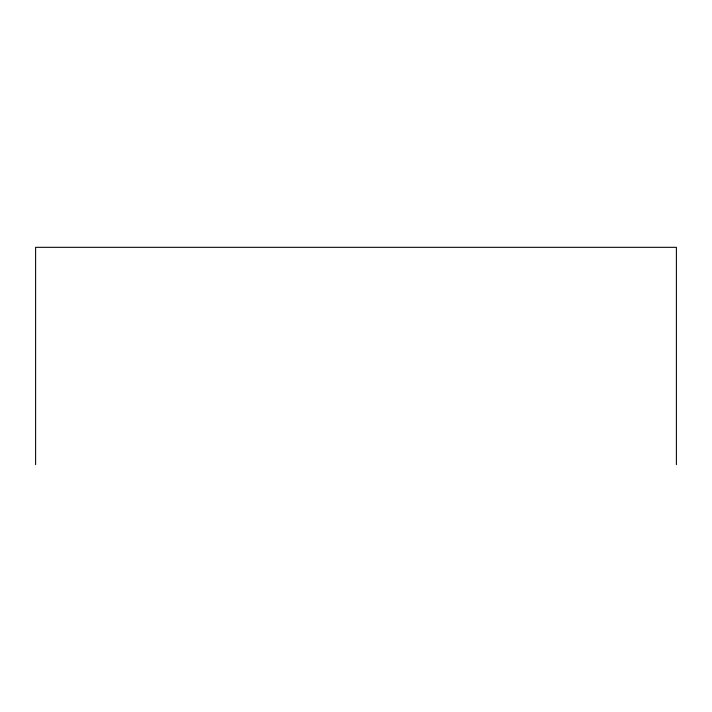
<?xml version="1.0" encoding="UTF-8"?>
<svg xmlns="http://www.w3.org/2000/svg" width="712" height="712" viewBox="0 0 712 712"><rect width="100%" height="100%" fill="white"/><g stroke="black" fill="none" stroke-linecap="round" stroke-linejoin="round"><path stroke-width="1.07" d="M676.4 464.678L676.4 247.322L35.6 247.322L35.6 464.678"/></g></svg>
